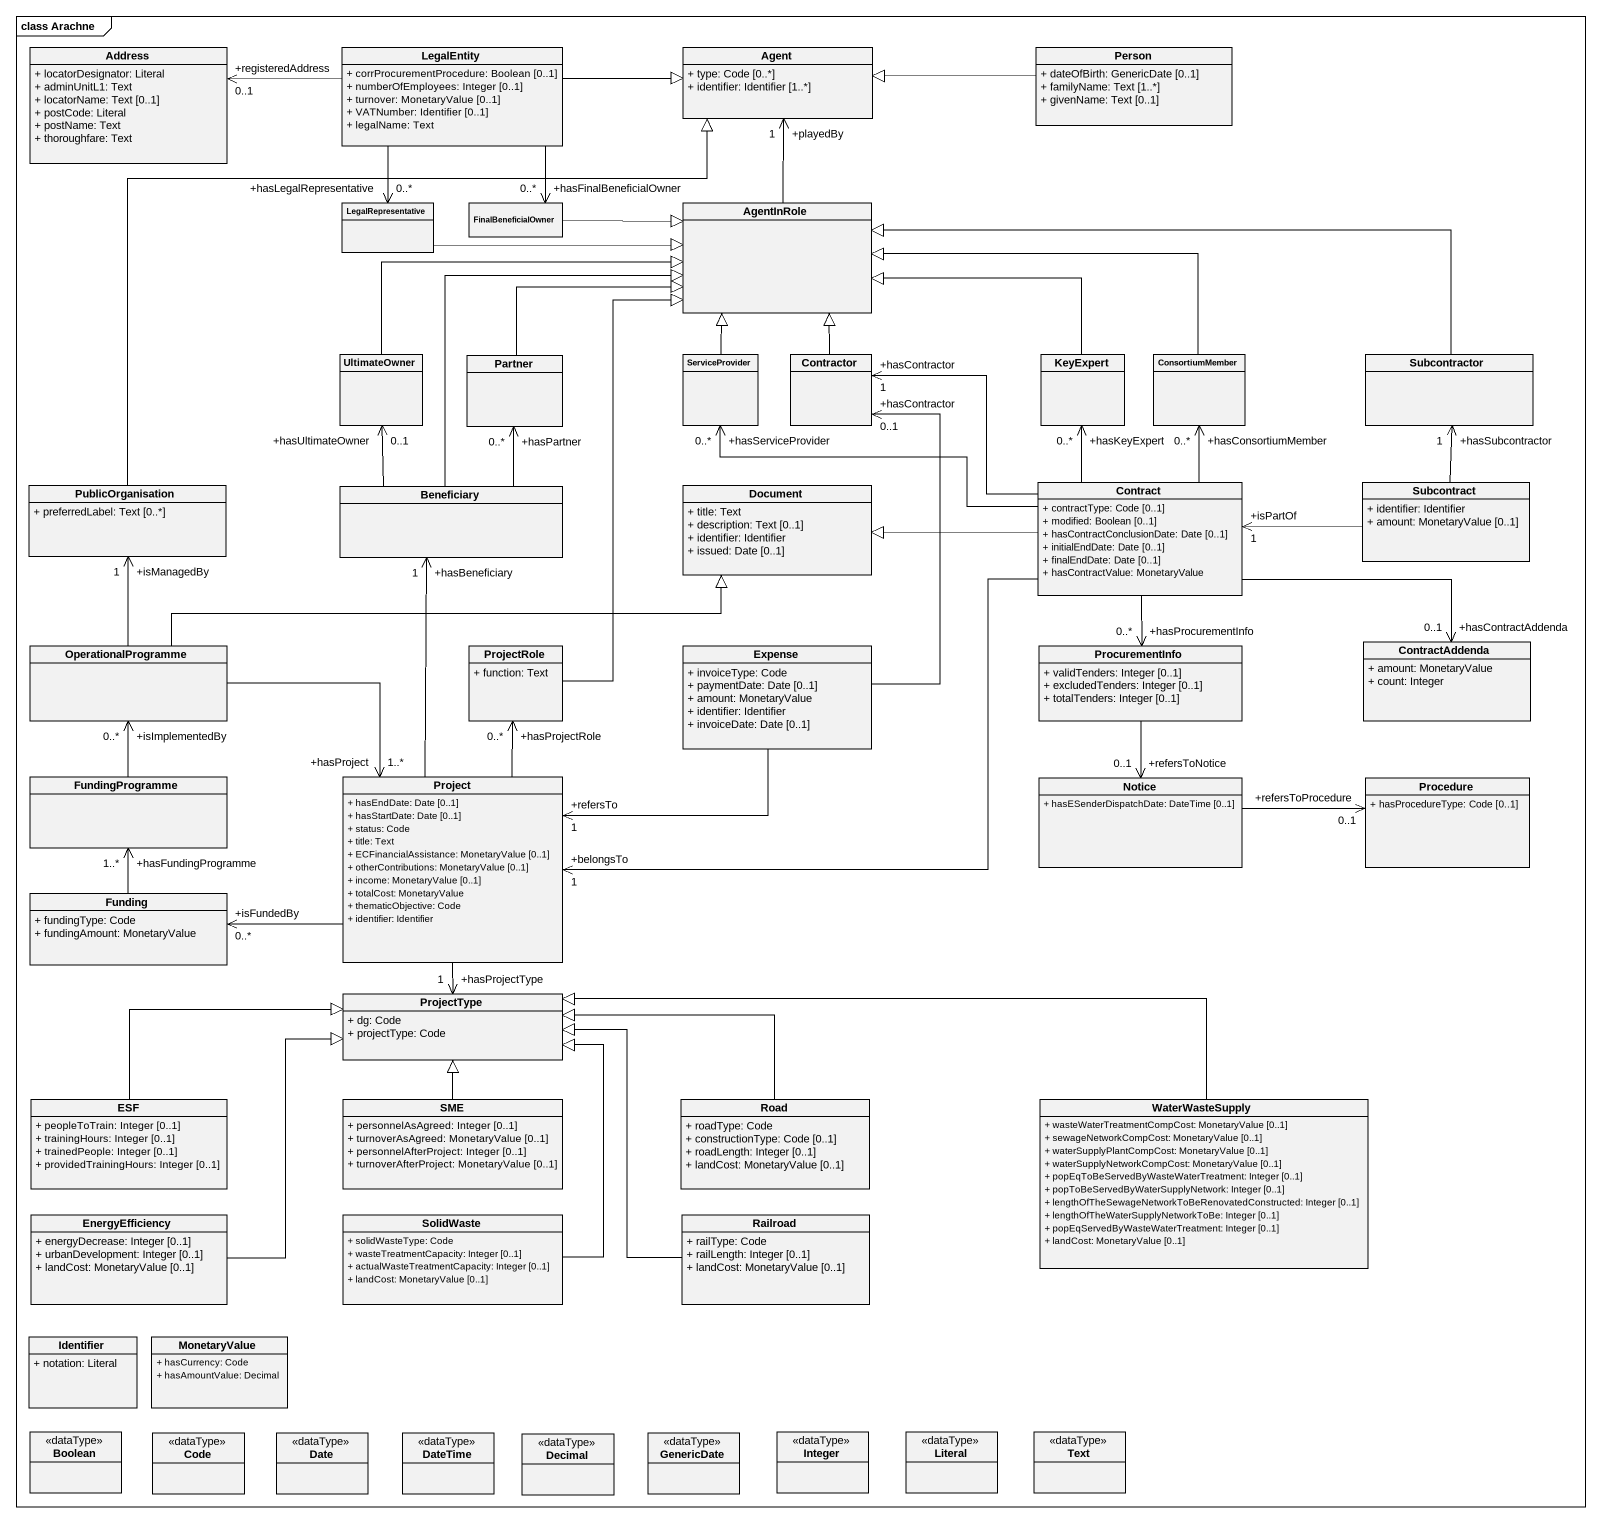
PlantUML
@startuml
mainframe class Arachne
hide circle
hide empty members
skinparam classAttributeIconSize 0
class Address {
  + locatorDesignator: Literal
  + adminUnitL1: Text
  + locatorName: Text [0..1]
  + postCode: Literal
  + postName: Text
  + thoroughfare: Text
}
class LegalEntity {
  + corrProcurementProcedure: Boolean [0..1]
  + numberOfEmployees: Integer [0..1]
  + turnover: MonetaryValue [0..1]
  + VATNumber: Identifier [0..1]
  + legalName: Text
}
class "Agent" as Agent_ {
  + type: Code [0..*]
  + identifier: Identifier [1..*]
}
class "Person" as Person_ {
  + dateOfBirth: GenericDate [0..1]
  + familyName: Text [1..*]
  + givenName: Text [0..1]
}
class LegalRepresentative
class FinalBeneficialOwner
class AgentInRole
class UltimateOwner
class Partner
class ServiceProvider
class Contractor
class KeyExpert
class ConsortiumMember
class Subcontractor
class PublicOrganisation {
  + preferredLabel: Text [0..*]
}
class Beneficiary
class Document {
  + title: Text
  + description: Text [0..1]
  + identifier: Identifier
  + issued: Date [0..1]
}
class Contract {
  + contractType: Code [0..1]
  + modified: Boolean [0..1]
  + hasContractConclusionDate: Date [0..1]
  + initialEndDate: Date [0..1]
  + finalEndDate: Date [0..1]
  + hasContractValue: MonetaryValue
}
class Subcontract {
  + identifier: Identifier
  + amount: MonetaryValue [0..1]
}
class OperationalProgramme
class ProjectRole {
  + function: Text
}
class Expense {
  + invoiceType: Code
  + paymentDate: Date [0..1]
  + amount: MonetaryValue
  + identifier: Identifier
  + invoiceDate: Date [0..1]
}
class ProcurementInfo {
  + validTenders: Integer [0..1]
  + excludedTenders: Integer [0..1]
  + totalTenders: Integer [0..1]
}
class ContractAddenda {
  + amount: MonetaryValue
  + count: Integer
}
class FundingProgramme
class Project {
  + hasEndDate: Date [0..1]
  + hasStartDate: Date [0..1]
  + status: Code
  + title: Text
  + ECFinancialAssistance: MonetaryValue [0..1]
  + otherContributions: MonetaryValue [0..1]
  + income: MonetaryValue [0..1]
  + totalCost: MonetaryValue
  + thematicObjective: Code
  + identifier: Identifier
}
class Notice {
  + hasESenderDispatchDate: DateTime [0..1]
}
class Procedure {
  + hasProcedureType: Code [0..1]
}
class Funding {
  + fundingType: Code
  + fundingAmount: MonetaryValue
}
class ProjectType {
  + dg: Code
  + projectType: Code
}
class ESF {
  + peopleToTrain: Integer [0..1]
  + trainingHours: Integer [0..1]
  + trainedPeople: Integer [0..1]
  + providedTrainingHours: Integer [0..1]
}
class SME {
  + personnelAsAgreed: Integer [0..1]
  + turnoverAsAgreed: MonetaryValue [0..1]
  + personnelAfterProject: Integer [0..1]
  + turnoverAfterProject: MonetaryValue [0..1]
}
class Road {
  + roadType: Code
  + constructionType: Code [0..1]
  + roadLength: Integer [0..1]
  + landCost: MonetaryValue [0..1]
}
class WaterWasteSupply {
  + wasteWaterTreatmentCompCost: MonetaryValue [0..1]
  + sewageNetworkCompCost: MonetaryValue [0..1]
  + waterSupplyPlantCompCost: MonetaryValue [0..1]
  + waterSupplyNetworkCompCost: MonetaryValue [0..1]
  + popEqToBeServedByWasteWaterTreatment: Integer [0..1]
  + popToBeServedByWaterSupplyNetwork: Integer [0..1]
  + lengthOfTheSewageNetworkToBeRenovatedConstructed: Integer [0..1]
  + lengthOfTheWaterSupplyNetworkToBe: Integer [0..1]
  + popEqServedByWasteWaterTreatment: Integer [0..1]
  + landCost: MonetaryValue [0..1]
}
class EnergyEfficiency {
  + energyDecrease: Integer [0..1]
  + urbanDevelopment: Integer [0..1]
  + landCost: MonetaryValue [0..1]
}
class SolidWaste {
  + solidWasteType: Code
  + wasteTreatmentCapacity: Integer [0..1]
  + actualWasteTreatmentCapacity: Integer [0..1]
  + landCost: MonetaryValue [0..1]
}
class Railroad {
  + railType: Code
  + railLength: Integer [0..1]
  + landCost: MonetaryValue [0..1]
}
class Identifier {
  + notation: Literal
}
class MonetaryValue {
  + hasCurrency: Code
  + hasAmountValue: Decimal
}
class Boolean <<dataType>>
class Code <<dataType>>
class Date <<dataType>>
class DateTime <<dataType>>
class Decimal <<dataType>>
class GenericDate <<dataType>>
class Integer <<dataType>>
class Literal <<dataType>>
class Text <<dataType>>
LegalEntity -left-> "+registeredAddress\n0..1" Address
LegalEntity -right-|> Agent_
LegalEntity --> "+hasLegalRepresentative\n0..*" LegalRepresentative
LegalEntity --> "+hasFinalBeneficialOwner\n0..*" FinalBeneficialOwner
Person_ -left-|> Agent_
LegalRepresentative -right-|> AgentInRole
FinalBeneficialOwner -right-|> AgentInRole
AgentInRole -up-> "+playedBy\n1" Agent_
UltimateOwner -right-|> AgentInRole
Partner -right-|> AgentInRole
ServiceProvider -up-|> AgentInRole
Contractor -up-|> AgentInRole
KeyExpert -left-|> AgentInRole
ConsortiumMember -left-|> AgentInRole
Subcontractor -left-|> AgentInRole
PublicOrganisation -up-|> Agent_
Beneficiary -up-|> AgentInRole
Beneficiary -up-> "+hasUltimateOwner\n0..1" UltimateOwner
Beneficiary -up-> "+hasPartner\n0..*" Partner
Contract -left-> "+hasServiceProvider\n0..*" ServiceProvider
Contract -left-> "+hasContractor\n1" Contractor
Contract -up-> "+hasKeyExpert\n0..*" KeyExpert
Contract -up-> "+hasConsortiumMember\n0..*" ConsortiumMember
Contract -left-|> Document
Contract --> "+hasProcurementInfo\n0..*" ProcurementInfo
Contract -right-> "+hasContractAddenda\n0..1" ContractAddenda
Contract -left-> "+belongsTo\n1" Project
Subcontract -up-> "+hasSubcontractor\n1" Subcontractor
Subcontract -left-> "+isPartOf\n1" Contract
OperationalProgramme -up-> "+isManagedBy\n1" PublicOrganisation
OperationalProgramme -right-|> Document
OperationalProgramme -right-> "+hasProject\n1..*" Project
ProjectRole -up-|> AgentInRole
Expense -up-> "+hasContractor\n0..1" Contractor
Expense -left-> "+refersTo\n1" Project
ProcurementInfo --> "+refersToNotice\n0..1" Notice
FundingProgramme -up-> "+isImplementedBy\n0..*" OperationalProgramme
Project -up-> "+hasBeneficiary\n1" Beneficiary
Project -up-> "+hasProjectRole\n0..*" ProjectRole
Project -left-> "+isFundedBy\n0..*" Funding
Project --> "+hasProjectType\n1" ProjectType
Notice -right-> "+refersToProcedure\n0..1" Procedure
Funding -up-> "+hasFundingProgramme\n1..*" FundingProgramme
ESF -right-|> ProjectType
SME -up-|> ProjectType
Road -left-|> ProjectType
WaterWasteSupply -left-|> ProjectType
EnergyEfficiency -up-|> ProjectType
SolidWaste -up-|> ProjectType
Railroad -up-|> ProjectType
@enduml
